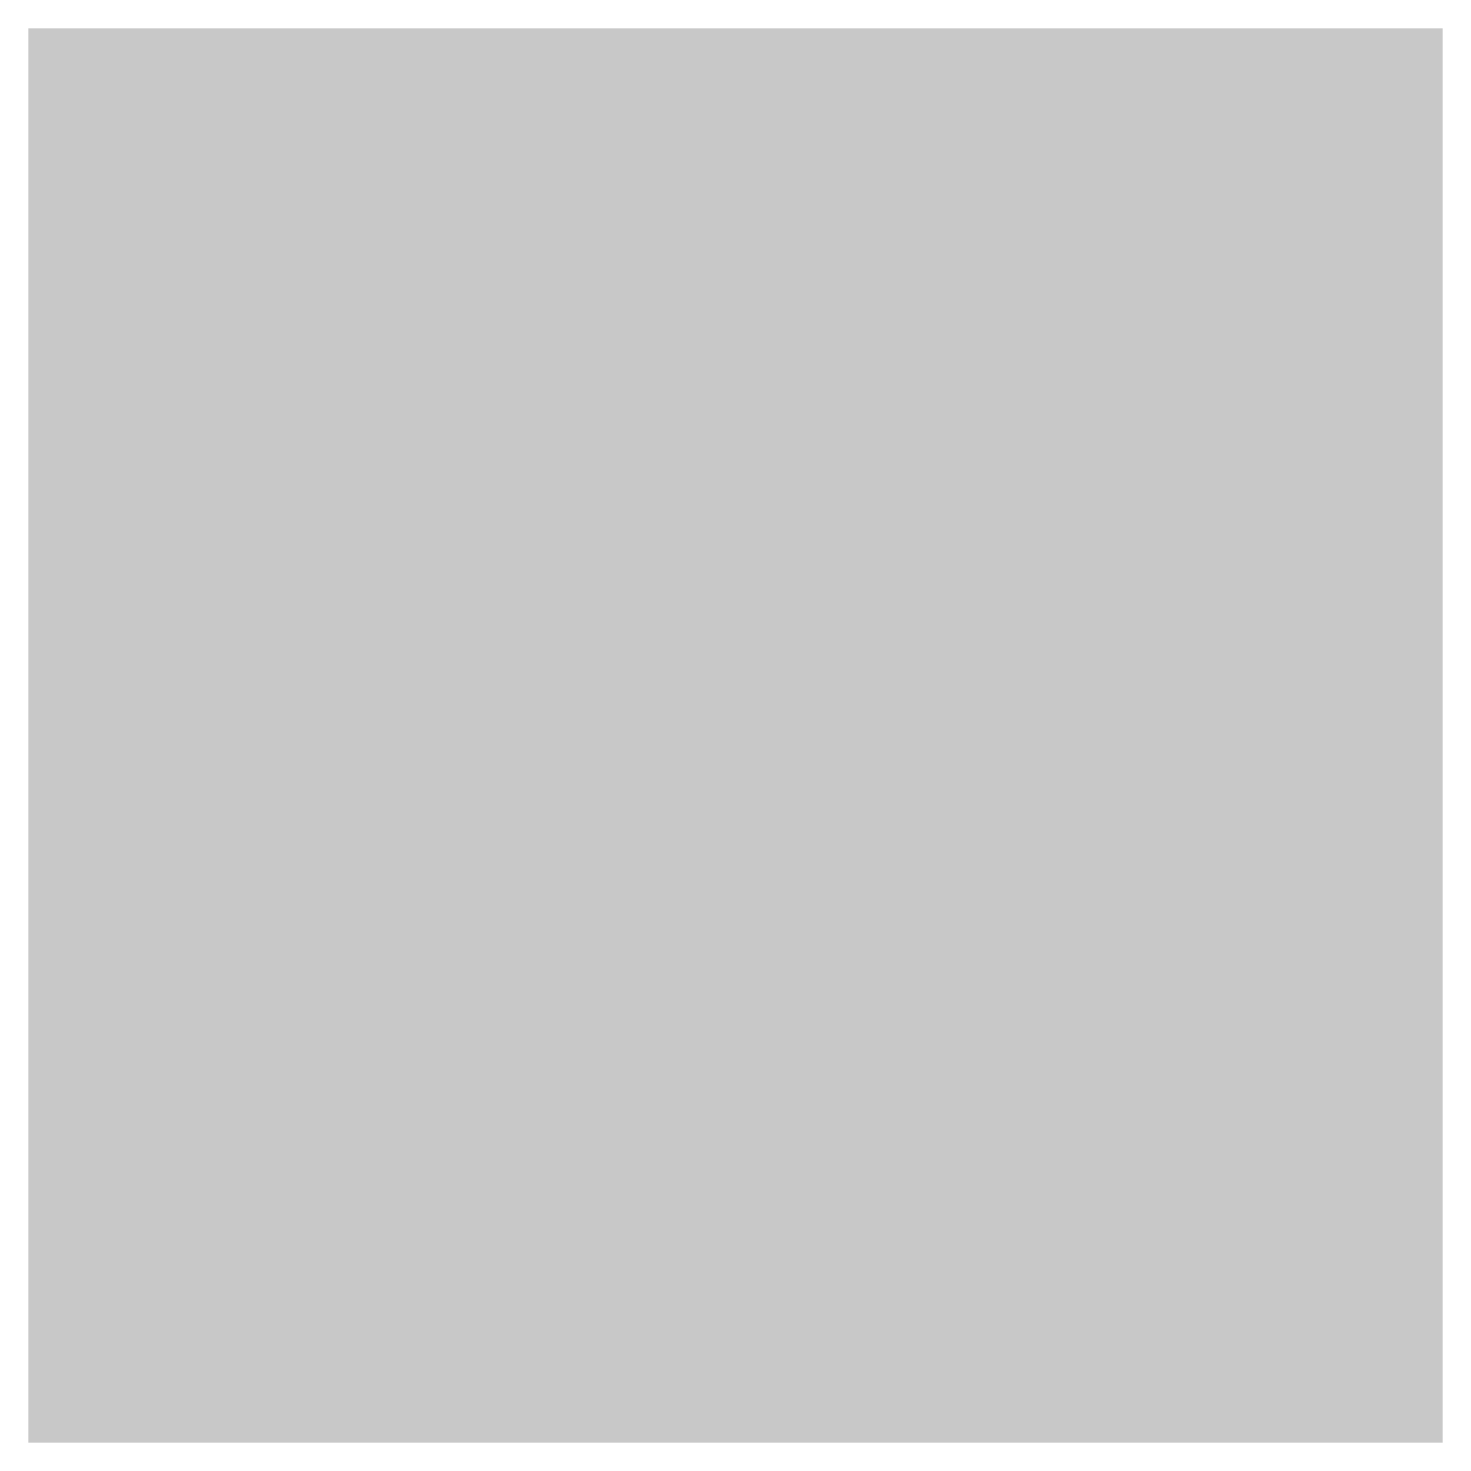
# Model space of a CAD drawing. Extents: x 0 to 1, y 0 to 1.
import ezdxf

# ---------------------------------------------------------------- set-up
doc = ezdxf.new("R2010")
doc.units = 0

msp = doc.modelspace()

# ---------------------------------------------------------------- linework, layer by layer
at = {"color": 7, "true_color": 0xffffff}
for points in [[(0, 0), (0, 1), (1, 0)], [(1, 0), (0, 1), (1, 1)], [(0, 0), (0, 0, 1), (0, 1)], [(0, 1), (0, 0, 1), (0, 1, 1)], [(0, 0, 1), (1, 0, 1), (0, 1, 1)], [(1, 1, 1), (0, 1, 1), (1, 0, 1)], [(0, 1), (0, 1, 1), (1, 1)], [(1, 1), (0, 1, 1), (1, 1, 1)], [(1, 0), (1, 1, 1), (1, 0, 1)], [(1, 0), (1, 1), (1, 1, 1)], [(0, 0), (1, 0), (0, 0, 1)], [(1, 0), (1, 0, 1), (0, 0, 1)]]:
    msp.add_solid(points, dxfattribs=at)

doc.saveas('drawing.dxf')
